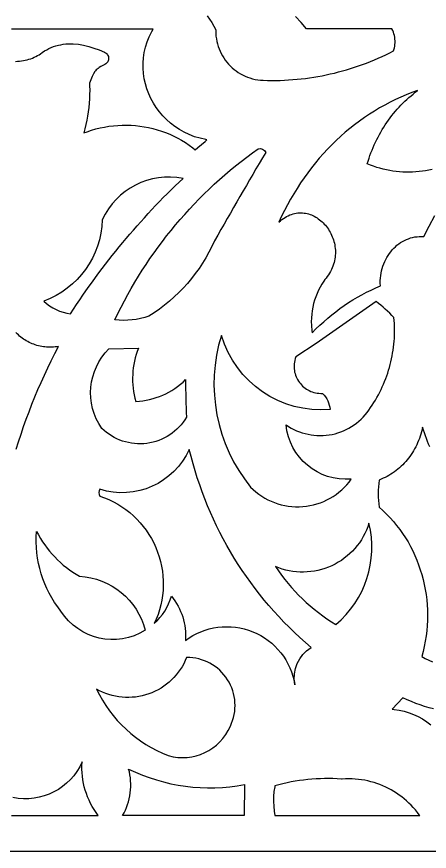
# Model space of a CAD drawing. Extents: x -570 to 570, y -425 to 425.
# Drawn here: x -450.4 to -392.7, y -365 to -248.2 of the extents above; entities that cross this region are included whole.
import ezdxf

# ---------------------------------------------------------------- set-up
doc = ezdxf.new("R2010")
doc.units = 0
doc.layers.add('LAYER_1', color=18, linetype='CONTINUOUS')
doc.layers.add('LAYER_2', color=4, linetype='CONTINUOUS')

msp = doc.modelspace()

# ---------------------------------------------------------------- linework, layer by layer
at = {"layer": 'LAYER_1'}
for points in [[(-423.74, -248.12), (-423.41, -248.59), (-423.1, -249.07), (-422.81, -249.57), (-422.54, -250.08), (-422.55, -250.24), (-422.54, -250.61), (-422.51, -250.98), (-422.46, -251.35), (-422.39, -251.71), (-422.3, -252.06), (-422.2, -252.41), (-422.07, -252.75), (-421.93, -253.08), (-421.78, -253.4), (-421.6, -253.72), (-421.42, -254.02), (-421.21, -254.32), (-420.99, -254.6), (-420.76, -254.87), (-420.52, -255.13), (-420.26, -255.38), (-419.98, -255.61), (-419.7, -255.83), (-419.4, -256.04), (-419.1, -256.23), (-418.78, -256.4), (-418.45, -256.56), (-418.12, -256.7), (-417.77, -256.82), (-417.41, -256.92), (-417.05, -257.01), (-416.68, -257.07), (-416.3, -257.12), (-415.9, -257.14), (-415.3, -257.16), (-414.71, -257.16), (-414.12, -257.16), (-413.53, -257.15), (-412.94, -257.13), (-412.35, -257.09), (-411.76, -257.05), (-411.18, -257), (-410.59, -256.94), (-410.01, -256.87), (-409.42, -256.79), (-408.84, -256.7), (-408.26, -256.61), (-407.68, -256.5), (-407.1, -256.39), (-406.53, -256.26), (-405.96, -256.13), (-405.39, -255.98), (-404.82, -255.83), (-404.25, -255.67), (-403.69, -255.5), (-403.13, -255.32), (-402.57, -255.13), (-402.01, -254.94), (-401.46, -254.73), (-400.91, -254.51), (-400.36, -254.29), (-399.82, -254.06), (-399.28, -253.82), (-398.74, -253.57), (-398.21, -253.31), (-397.68, -253.04), (-397.63, -252.87), (-397.56, -252.62), (-397.52, -252.38), (-397.49, -252.13), (-397.47, -251.88), (-397.47, -251.63), (-397.49, -251.38), (-397.52, -251.13), (-397.57, -250.88), (-397.63, -250.64), (-397.71, -250.41), (-397.8, -250.17), (-397.91, -249.95), (-397.92, -249.94), (-409.83, -249.94), (-410.6, -249.06), (-411.39, -248.21)], [(-450.53, -254.5), (-450.26, -254.48), (-449.98, -254.46), (-449.71, -254.43), (-449.44, -254.39), (-449.18, -254.33), (-448.92, -254.27), (-448.66, -254.2), (-448.41, -254.12), (-448.16, -254.03), (-447.92, -253.93), (-447.69, -253.81), (-447.47, -253.69), (-447.25, -253.56), (-447.05, -253.42), (-446.8, -253.24), (-446.49, -253.04), (-446.18, -252.86), (-445.87, -252.7), (-445.54, -252.56), (-445.22, -252.43), (-444.88, -252.32), (-444.55, -252.23), (-444.21, -252.16), (-443.86, -252.1), (-443.52, -252.06), (-443.15, -252.04), (-442.46, -252.04), (-441.75, -252.1), (-441.03, -252.23), (-440.3, -252.4), (-439.57, -252.63), (-438.83, -252.9), (-438.1, -253.22), (-437.96, -253.28), (-437.85, -253.37), (-437.75, -253.46), (-437.67, -253.56), (-437.61, -253.68), (-437.56, -253.8), (-437.53, -253.92), (-437.52, -254.05), (-437.52, -254.17), (-437.54, -254.3), (-437.58, -254.42), (-437.63, -254.54), (-437.71, -254.65), (-437.8, -254.75), (-437.9, -254.84), (-438.03, -254.91), (-438.62, -255.22), (-438.83, -255.35), (-439, -255.47), (-439.14, -255.58), (-439.26, -255.69), (-439.36, -255.81), (-439.44, -255.91), (-439.63, -256.22), (-439.81, -256.61), (-440.21, -257.55), (-440.19, -257.93), (-440.17, -258.54), (-440.18, -259.14), (-440.2, -259.74), (-440.24, -260.35), (-440.29, -260.95), (-440.37, -261.55), (-440.46, -262.14), (-440.57, -262.74), (-440.69, -263.33), (-440.84, -263.92), (-441, -264.51), (-440.5, -264.33), (-439.9, -264.13), (-439.3, -263.95), (-438.69, -263.8), (-438.08, -263.68), (-437.47, -263.58), (-436.85, -263.5), (-436.23, -263.45), (-435.61, -263.42), (-434.99, -263.42), (-434.38, -263.44), (-433.76, -263.48), (-433.14, -263.55), (-432.53, -263.64), (-431.93, -263.76), (-431.32, -263.9), (-430.73, -264.06), (-430.14, -264.25), (-429.55, -264.46), (-428.98, -264.69), (-428.41, -264.95), (-427.85, -265.23), (-427.31, -265.54), (-426.77, -265.86), (-426.25, -266.21), (-425.74, -266.59), (-425.41, -266.85), (-425.03, -266.53), (-424.03, -265.69), (-423.78, -265.46), (-423.93, -265.44), (-424.73, -265.26), (-425.5, -265.03), (-426.24, -264.74), (-426.95, -264.41), (-427.62, -264.03), (-428.26, -263.6), (-428.86, -263.14), (-429.42, -262.64), (-429.94, -262.11), (-430.42, -261.54), (-430.86, -260.95), (-431.26, -260.33), (-431.61, -259.68), (-431.91, -259.02), (-432.17, -258.33), (-432.38, -257.63), (-432.54, -256.92), (-432.64, -256.19), (-432.7, -255.46), (-432.7, -254.72), (-432.64, -253.98), (-432.53, -253.24), (-432.36, -252.5), (-432.13, -251.77), (-431.83, -251.05), (-431.48, -250.34), (-431.28, -250), (-448.65, -250), (-451.08, -250)], [(-392.29, -269.62), (-392.74, -269.71), (-393.19, -269.8), (-393.64, -269.87), (-394.1, -269.92), (-394.56, -269.96), (-395.01, -269.99), (-395.47, -270), (-395.93, -270), (-396.39, -269.98), (-396.85, -269.95), (-397.31, -269.9), (-397.76, -269.84), (-398.22, -269.77), (-398.67, -269.68), (-399.13, -269.57), (-399.58, -269.45), (-400.03, -269.32), (-400.48, -269.17), (-400.92, -269.01), (-401.36, -268.83), (-401.24, -268.44), (-401.11, -268.05), (-400.98, -267.66), (-400.84, -267.28), (-400.69, -266.9), (-400.53, -266.53), (-400.37, -266.16), (-400.2, -265.79), (-400.02, -265.43), (-399.84, -265.08), (-399.65, -264.73), (-399.45, -264.38), (-399.25, -264.04), (-399.05, -263.7), (-398.83, -263.37), (-398.61, -263.04), (-398.39, -262.72), (-398.16, -262.4), (-397.92, -262.09), (-397.67, -261.78), (-397.43, -261.48), (-397.17, -261.19), (-396.91, -260.9), (-396.65, -260.62), (-396.38, -260.34), (-396.1, -260.07), (-395.82, -259.81), (-395.53, -259.55), (-395.24, -259.3), (-394.95, -259.06), (-394.64, -258.82), (-394.34, -258.59), (-395.12, -258.87), (-395.9, -259.17), (-396.66, -259.5), (-397.42, -259.85), (-398.17, -260.21), (-398.91, -260.6), (-399.63, -261.01), (-400.35, -261.44), (-401.06, -261.89), (-401.76, -262.35), (-402.44, -262.84), (-403.12, -263.35), (-403.78, -263.87), (-404.43, -264.41), (-405.06, -264.98), (-405.69, -265.55), (-406.3, -266.15), (-406.9, -266.76), (-407.49, -267.39), (-408.06, -268.04), (-408.61, -268.7), (-409.16, -269.38), (-409.68, -270.08), (-410.2, -270.79), (-410.7, -271.51), (-411.18, -272.26), (-411.64, -273.01), (-412.09, -273.78), (-412.53, -274.57), (-412.94, -275.36), (-413.34, -276.17), (-413.73, -277), (-413.51, -276.81), (-413.29, -276.63), (-413.07, -276.47), (-412.85, -276.32), (-412.63, -276.2), (-412.41, -276.08), (-412.19, -275.98), (-411.96, -275.9), (-411.74, -275.83), (-411.52, -275.77), (-411.29, -275.73), (-411.07, -275.7), (-410.85, -275.68), (-410.63, -275.68), (-410.42, -275.69), (-410.2, -275.71), (-409.99, -275.74), (-409.77, -275.78), (-409.57, -275.84), (-409.36, -275.91), (-409.16, -275.98), (-408.96, -276.07), (-408.76, -276.17), (-408.57, -276.27), (-408.38, -276.39), (-408.2, -276.51), (-408.02, -276.64), (-407.85, -276.79), (-407.68, -276.94), (-407.51, -277.09), (-407.36, -277.26), (-407.21, -277.43), (-407.06, -277.61), (-406.92, -277.79), (-406.79, -277.98), (-406.67, -278.18), (-406.55, -278.38), (-406.44, -278.59), (-406.34, -278.81), (-406.25, -279.02), (-406.16, -279.24), (-406.08, -279.47), (-406.02, -279.7), (-405.96, -279.93), (-405.91, -280.17), (-405.87, -280.41), (-405.84, -280.65), (-405.82, -280.89), (-405.81, -281.14), (-405.81, -281.39), (-405.83, -281.63), (-405.85, -281.88), (-405.89, -282.13), (-405.94, -282.38), (-406, -282.63), (-406.07, -282.88), (-406.15, -283.13), (-406.25, -283.38), (-406.36, -283.62), (-406.48, -283.87), (-406.62, -284.11), (-406.77, -284.35), (-406.94, -284.59), (-407.12, -284.83), (-407.27, -285.02), (-407.41, -285.22), (-407.69, -285.64), (-407.94, -286.07), (-408.17, -286.51), (-408.38, -286.96), (-408.56, -287.43), (-408.72, -287.9), (-408.86, -288.39), (-408.97, -288.88), (-409.06, -289.38), (-409.13, -289.88), (-409.16, -290.39), (-409.18, -290.91), (-409.16, -291.42), (-409.15, -291.68), (-409.12, -291.94), (-409.09, -292.19), (-409.06, -292.45), (-408.53, -291.92), (-408, -291.41), (-407.45, -290.91), (-406.89, -290.43), (-406.33, -289.96), (-405.75, -289.51), (-405.17, -289.07), (-404.57, -288.65), (-403.97, -288.25), (-403.36, -287.86), (-402.74, -287.49), (-402.11, -287.14), (-401.47, -286.8), (-400.83, -286.48), (-400.18, -286.18), (-399.52, -285.9), (-399.54, -285.53), (-399.53, -285.17), (-399.51, -284.82), (-399.47, -284.47), (-399.42, -284.12), (-399.35, -283.78), (-399.27, -283.45), (-399.17, -283.13), (-399.05, -282.81), (-398.92, -282.51), (-398.78, -282.21), (-398.62, -281.92), (-398.45, -281.64), (-398.27, -281.37), (-398.08, -281.12), (-397.87, -280.87), (-397.66, -280.64), (-397.43, -280.42), (-397.2, -280.22), (-396.95, -280.03), (-396.7, -279.85), (-396.43, -279.69), (-396.16, -279.54), (-395.88, -279.41), (-395.6, -279.3), (-395.31, -279.2), (-395.01, -279.12), (-394.7, -279.06), (-394.39, -279.02), (-394.08, -278.99), (-393.76, -278.99), (-393.44, -279.01), (-392.68, -277.53), (-391.92, -276.05)], [(-450.46, -308.76), (-450.12, -307.7), (-449.77, -306.64), (-449.41, -305.59), (-449.04, -304.55), (-448.65, -303.51), (-448.24, -302.47), (-447.83, -301.44), (-447.4, -300.42), (-446.96, -299.4), (-446.5, -298.38), (-446.03, -297.38), (-445.55, -296.37), (-445.05, -295.38), (-444.54, -294.39), (-444.78, -294.43), (-445.01, -294.45), (-445.25, -294.47), (-445.49, -294.48), (-445.72, -294.49), (-445.95, -294.48), (-446.19, -294.47), (-446.42, -294.45), (-446.65, -294.42), (-446.88, -294.38), (-447.1, -294.33), (-447.33, -294.28), (-447.55, -294.22), (-447.77, -294.15), (-447.99, -294.07), (-448.2, -293.99), (-448.41, -293.9), (-448.62, -293.8), (-448.82, -293.7), (-449.03, -293.58), (-449.22, -293.46), (-449.42, -293.34), (-449.61, -293.2), (-449.79, -293.06), (-449.97, -292.92), (-450.14, -292.76), (-450.32, -292.6), (-450.48, -292.44)], [(-392.63, -308.42), (-392.79, -308.04), (-392.95, -307.66), (-393.09, -307.27), (-393.23, -306.88), (-393.37, -306.48), (-393.49, -306.08), (-393.61, -305.68), (-393.68, -306), (-393.77, -306.32), (-393.86, -306.63), (-393.96, -306.94), (-394.06, -307.24), (-394.18, -307.54), (-394.31, -307.84), (-394.44, -308.13), (-394.58, -308.41), (-394.73, -308.69), (-394.89, -308.96), (-395.05, -309.23), (-395.22, -309.49), (-395.4, -309.75), (-395.59, -309.99), (-395.78, -310.24), (-395.98, -310.47), (-396.19, -310.7), (-396.4, -310.92), (-396.62, -311.13), (-396.85, -311.34), (-397.08, -311.54), (-397.32, -311.73), (-397.56, -311.91), (-397.81, -312.08), (-398.07, -312.25), (-398.33, -312.41), (-398.59, -312.56), (-398.86, -312.69), (-399.14, -312.82), (-399.42, -312.95), (-399.7, -313.06), (-399.76, -313.53), (-399.79, -314.01), (-399.82, -314.48), (-399.83, -314.96), (-399.82, -315.44), (-399.79, -315.92), (-399.76, -316.39), (-399.7, -316.87), (-399.17, -317.34), (-398.66, -317.83), (-398.17, -318.34), (-397.7, -318.86), (-397.25, -319.41), (-396.82, -319.97), (-396.41, -320.54), (-396.02, -321.13), (-395.66, -321.73), (-395.32, -322.35), (-395, -322.98), (-394.7, -323.62), (-394.42, -324.28), (-394.17, -324.94), (-393.94, -325.61), (-393.73, -326.29), (-393.55, -326.98), (-393.39, -327.68), (-393.25, -328.38), (-393.14, -329.09), (-393.05, -329.8), (-392.99, -330.52), (-392.95, -331.24), (-392.93, -331.97), (-392.95, -332.69), (-392.98, -333.42), (-393.04, -334.15), (-393.13, -334.87), (-393.24, -335.6), (-393.38, -336.33), (-393.55, -337.05), (-393.74, -337.77), (-393.25, -338.04), (-392.75, -338.28), (-392.25, -338.5)], [(-392.1, -345.09), (-392.72, -344.92), (-393.34, -344.73), (-393.96, -344.53), (-394.57, -344.3), (-395.17, -344.06), (-395.77, -343.79), (-396.36, -343.51), (-397.86, -345.12), (-397.59, -345.14), (-396.88, -345.25), (-396.19, -345.4), (-395.52, -345.61), (-394.87, -345.86), (-394.24, -346.16), (-393.63, -346.49), (-393.05, -346.87), (-392.49, -347.29)]]:
    msp.add_lwpolyline(points, dxfattribs=at)
for points in [[(-431.9, -290.15, -0.115328), (-436.64, -290.64, -0.128981), (-416.62, -266.71, -0.4), (-415.56, -267.24, 0.004418), (-422.7, -279.58, -0.149279)], [(-427.12, -270.86, 0.343348), (-438.42, -276.65, -0.30826), (-446.59, -288.02, 0.170224), (-442.84, -289.79, -0.060362)], [(-411.35, -295.84), (-411.43, -296.08), (-411.5, -296.32), (-411.54, -296.56), (-411.57, -296.8), (-411.59, -297.03), (-411.59, -297.27), (-411.58, -297.5), (-411.55, -297.73), (-411.51, -297.96), (-411.45, -298.18), (-411.38, -298.4), (-411.3, -298.61), (-411.21, -298.82), (-411.1, -299.02), (-410.98, -299.21), (-410.85, -299.4), (-410.71, -299.58), (-410.56, -299.75), (-410.4, -299.91), (-410.24, -300.06), (-410.06, -300.2), (-409.87, -300.33), (-409.68, -300.45), (-409.47, -300.56), (-409.26, -300.66), (-409.04, -300.74), (-408.82, -300.81), (-408.59, -300.87), (-408.35, -300.91), (-408.11, -300.93), (-407.86, -300.95), (-407.61, -300.94, -0.182927), (-406.56, -303.21, -0.353746), (-421.76, -292.84, 0.250469), (-417.68, -314.04, 0.467604), (-403.59, -312.93, -0.410285), (-412.71, -305.34, 0.429437), (-400.89, -302.93), (-400.65, -302.58), (-400.43, -302.23), (-400.21, -301.87), (-400, -301.51), (-399.8, -301.15), (-399.61, -300.78), (-399.43, -300.41), (-399.25, -300.03), (-399.09, -299.65), (-398.93, -299.27), (-398.78, -298.88), (-398.63, -298.49), (-398.5, -298.1), (-398.38, -297.71), (-398.26, -297.31), (-398.15, -296.91), (-398.05, -296.51), (-397.96, -296.11), (-397.88, -295.7), (-397.81, -295.3), (-397.74, -294.89), (-397.68, -294.48), (-397.64, -294.07), (-397.6, -293.65), (-397.57, -293.24), (-397.55, -292.83), (-397.54, -292.41), (-397.53, -291.99), (-397.54, -291.58), (-397.56, -291.16), (-397.58, -290.74), (-397.62, -290.32, 0.029744), (-400.11, -288.09), (-402.9, -290.06), (-405.7, -292.01), (-408.52, -293.94)], [(-426.76, -299.02, 0.013484), (-426.63, -304.26, -0.488168), (-438.47, -305.83, -0.365052), (-437.47, -294.7), (-433.34, -294.61, 0.168582), (-433.71, -302.08, 0.182959)], [(-428.74, -329.29, -0.190741), (-426.78, -335.52, -0.566428), (-411.47, -341.71, -0.30721), (-409.22, -336.47, -0.16029), (-426.24, -308.77, -0.380582), (-438.76, -314.35, 0.285714), (-438.76, -315.3, -0.451873), (-431.14, -333.14, 0.142336)], [(-401.12, -319.11, -0.445111), (-414.21, -325.16, 0.110537), (-405.74, -333.27, 0.284998)], [(-432.41, -334.08, -0.409539), (-444.19, -331.42, -0.189822), (-447.59, -320.26, 0.146101), (-441.6, -326.52, -0.329208)], [(-420.5, -347.49, 0.555806), (-426.62, -337.89, -0.456437), (-439.22, -342.32, 0.190546), (-429.18, -351.62, 0.376379)], [(-435.57, -360), (-435.36, -359.62), (-435.18, -359.24), (-435.02, -358.85), (-434.88, -358.46), (-434.75, -358.06), (-434.65, -357.65), (-434.56, -357.24), (-434.5, -356.83), (-434.46, -356.41), (-434.43, -355.99), (-434.43, -355.57), (-434.45, -355.15), (-434.48, -354.74), (-434.54, -354.32), (-434.62, -353.9), (-434.72, -353.49, 0.163331), (-418.51, -355.66), (-418.55, -360)], [(-414.26, -360), (-394.02, -360), (-394.08, -359.92), (-394.35, -359.56), (-394.63, -359.21), (-394.92, -358.88), (-395.22, -358.56), (-395.53, -358.25), (-395.86, -357.95), (-396.19, -357.66), (-396.53, -357.39), (-396.89, -357.13), (-397.25, -356.88), (-397.62, -356.64), (-398, -356.42), (-398.38, -356.21), (-398.78, -356.02), (-399.18, -355.84), (-399.58, -355.67), (-400, -355.52), (-400.41, -355.39), (-400.84, -355.27), (-401.27, -355.16), (-401.7, -355.07), (-402.14, -355), (-402.58, -354.94), (-403.03, -354.89), (-403.48, -354.87), (-403.93, -354.86), (-404.38, -354.87), (-404.85, -354.89), (-404.98, -354.89, 0.086724), (-414.28, -355.84), (-414.3, -355.96), (-414.4, -356.65), (-414.46, -357.33), (-414.47, -358.02), (-414.44, -358.7), (-414.36, -359.39)]]:
    msp.add_lwpolyline(points, format="xyb", close=True, dxfattribs=at)
msp.add_lwpolyline([(-451.08, -359.99), (-449.99, -359.99), (-449.81, -360), (-438.97, -360), (-439.27, -359.59), (-439.55, -359.17), (-439.8, -358.75), (-440.04, -358.31), (-440.26, -357.86), (-440.46, -357.4), (-440.63, -356.93), (-440.79, -356.46), (-440.92, -355.98), (-441.03, -355.5), (-441.12, -355), (-441.19, -354.51), (-441.23, -354.01), (-441.25, -353.51), (-441.25, -353.01), (-441.22, -352.5, -0.354829), (-450.9, -357.47)], format="xyb", dxfattribs=at)
at = {"layer": 'LAYER_2'}
msp.add_lwpolyline([(-510, 365), (-510, -365), (510, -365), (510, 365)], close=True, dxfattribs=at)

doc.saveas('drawing.dxf')
